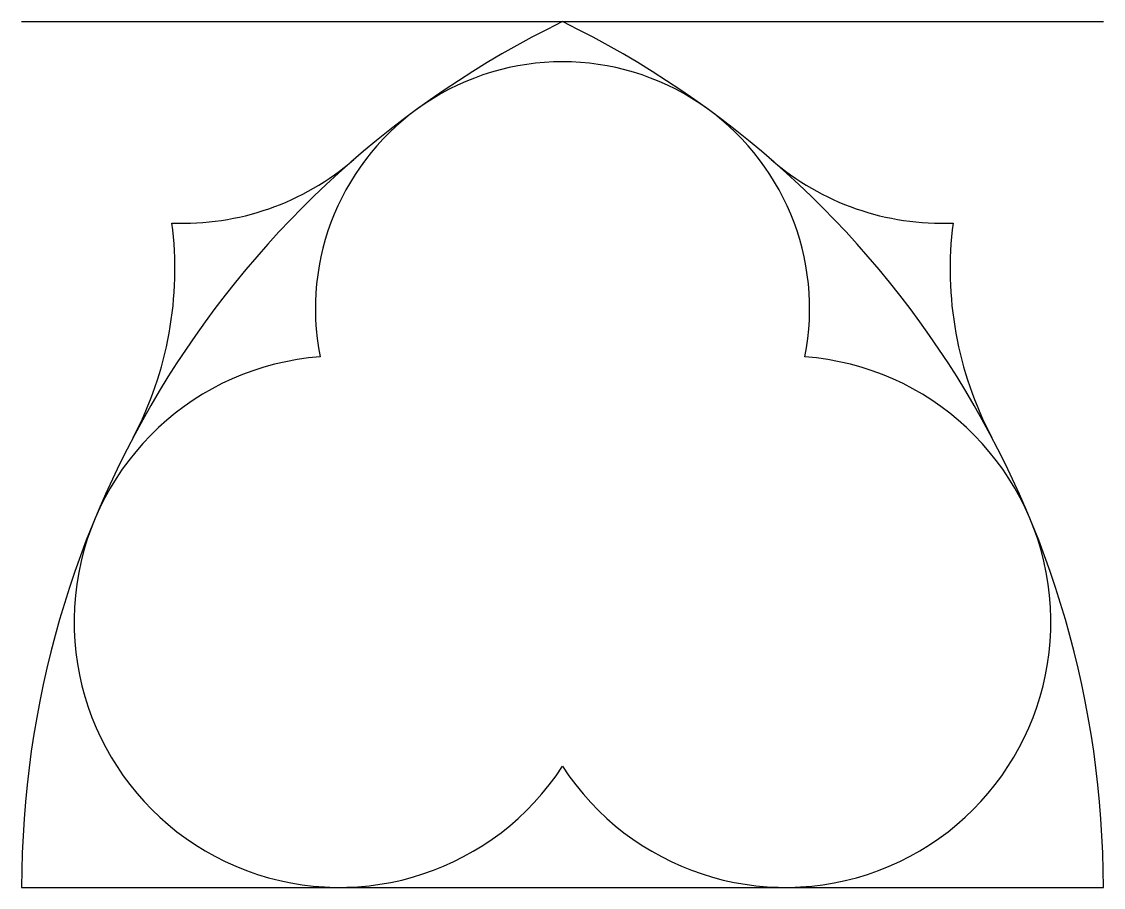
# Model space of a CAD drawing. Extents: x 0 to 12.5, y 0 to 10.
import ezdxf

# ---------------------------------------------------------------- set-up
doc = ezdxf.new("R2010")
doc.units = 0
doc.layers.add('MODELSKETCH_VISIBLE', color=7, linetype='CONTINUOUS')

msp = doc.modelspace()

# ---------------------------------------------------------------- linework, layer by layer
at = {"layer": 'MODELSKETCH_VISIBLE'}
for p, q in [((0, 10), (12.5, 10)), ((0, 10), (12.5, 10)), ((0, 0), (12.5, 0)), ((0, 0), (12.5, 0))]:
    msp.add_line(p, q, dxfattribs=at)
for centre, radius, start, end in [((11.125, 0), 11.125, 115.9892, 180), ((11.125, 0), 11.125, 115.9892, 180), ((1.375, 0), 11.125, 0, 64.0108), ((1.375, 0), 11.125, 0, 64.0108), ((6.25, 6.68), 2.856, 348.8451, 191.1549), ((1.864, 10.688), 3.017, 267.5768, 310.9067), ((10.636, 10.688), 3.017, 229.0933, 272.4232), ((-2.391, 7.142), 4.162, 332.147, 7.3415), ((14.891, 7.142), 4.162, 172.6585, 207.853), ((3.675, 3.068), 3.068, 94.2302, 327.0891), ((8.825, 3.068), 3.068, 212.9109, 85.7698)]:
    msp.add_arc(centre, radius, start, end, dxfattribs=at)

doc.saveas('drawing.dxf')
